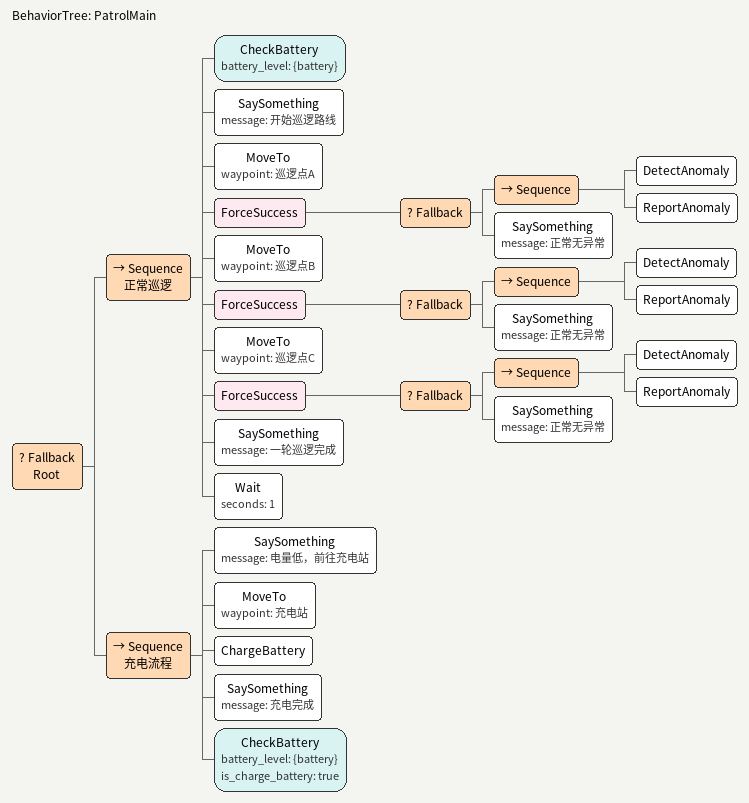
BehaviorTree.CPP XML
<?xml version="1.0"?>
<root BTCPP_format="4">

  <BehaviorTree ID="PatrolMain">

    <Fallback name="Root">

      <!-- 分支A：电量充足 → 执行巡逻 -->
      <Sequence name="正常巡逻">
        <CheckBattery battery_level="{battery}"/>

        <SaySomething message="开始巡逻路线"/>
        <MoveTo waypoint="巡逻点A"/>

        <!-- 异常检测+上报（不影响巡逻流程） -->
        <ForceSuccess>
          <Fallback>
            <Sequence>
              <DetectAnomaly/>
              <ReportAnomaly/>
            </Sequence>
            <SaySomething message="正常无异常"/>
          </Fallback>
        </ForceSuccess>

        <MoveTo waypoint="巡逻点B"/>

        <ForceSuccess>
          <Fallback>
            <Sequence>
              <DetectAnomaly/>
              <ReportAnomaly/>
            </Sequence>
            <SaySomething message="正常无异常"/>
          </Fallback>
        </ForceSuccess>

        <MoveTo waypoint="巡逻点C"/>

        <ForceSuccess>
          <Fallback>
            <Sequence>
              <DetectAnomaly/>
              <ReportAnomaly/>
            </Sequence>
            <SaySomething message="正常无异常"/>
          </Fallback>
        </ForceSuccess>

        <SaySomething message="一轮巡逻完成"/>
        <Wait seconds="1"/>

      </Sequence>

      <!-- 分支B：电量不足 → 执行充电 -->
      <Sequence name="充电流程">
        <SaySomething message="电量低，前往充电站"/>
        <MoveTo waypoint="充电站"/>
        <ChargeBattery />
        <SaySomething message="充电完成"/>
        <CheckBattery battery_level="{battery}" is_charge_battery="true" />
      </Sequence>

    </Fallback>

  </BehaviorTree>
</root>
